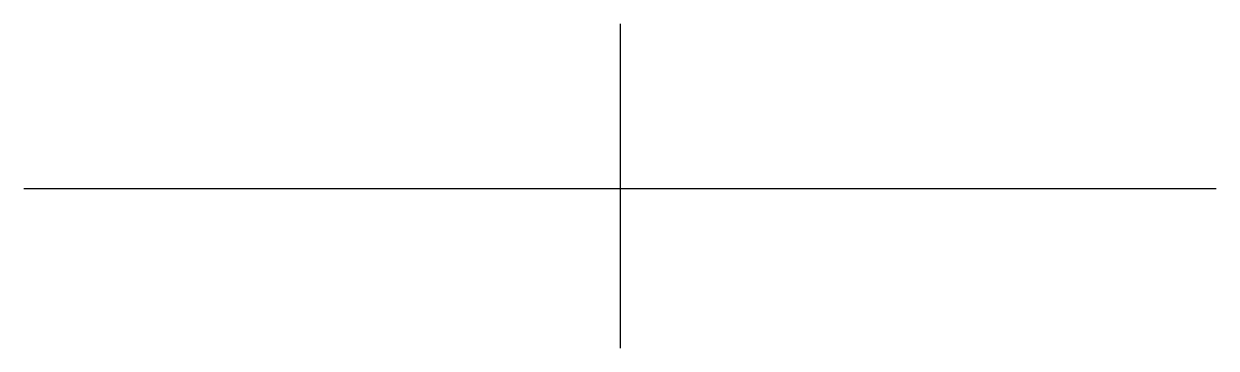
# Model space of a CAD drawing. Header units: metres. Extents: x 0 to 42.4, y -5.7 to 5.8.
import ezdxf

# ---------------------------------------------------------------- set-up
doc = ezdxf.new("R2010")
doc.units = ezdxf.units.M
doc.layers.add('003_THICK', color=7, linetype='Continuous')

msp = doc.modelspace()

# ---------------------------------------------------------------- linework, layer by layer
at = {"layer": '003_THICK'}
for points in [[(21.21, 5.85), (21.21, -5.68)], [(0, 0), (42.42, 0)]]:
    msp.add_lwpolyline(points, dxfattribs=at)

doc.saveas('drawing.dxf')
